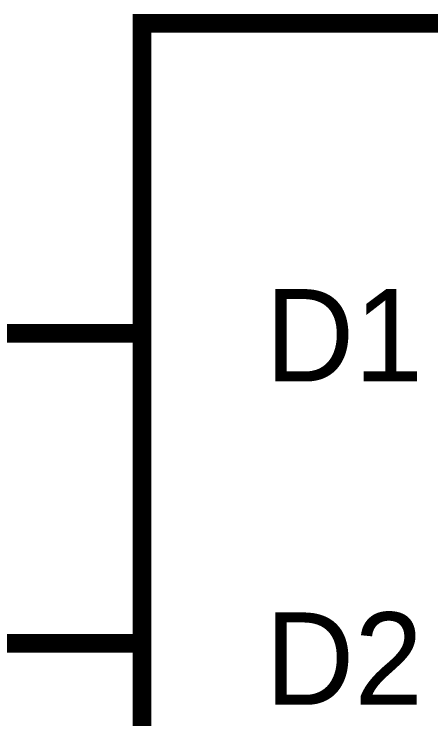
# Model space of a CAD drawing. Header units: millimetres. Extents: x 0 to 841, y 0 to 594.
# Drawn here: x 437.94 to 444.67, y 338.78 to 350.15 of the extents above; entities that cross this region are included whole.
import ezdxf

# ---------------------------------------------------------------- set-up
doc = ezdxf.new("R2010")
doc.units = ezdxf.units.MM
doc.layers.add('Sheet', color=255, linetype='Continuous')

msp = doc.modelspace()

# ---------------------------------------------------------------- linework, layer by layer
at = {"layer": 'Sheet', "const_width": 0.3}
msp.add_lwpolyline([(440.003, 350), (457.488, 350), (457.488, 309.986), (440.003, 309.986), (440.003, 350)], close=True, dxfattribs=at)
for points in [[(440.003, 344.998), (437.503, 344.998)], [(440.003, 339.997), (437.503, 339.997)]]:
    msp.add_lwpolyline(points, dxfattribs=at)

# ---------------------------------------------------------------- texts
at = {"layer": 'Sheet'}
for s, p in [('D1', (441.991, 344.222)), ('D2', (441.991, 339.003))]:
    msp.add_text(s, height=1.4912, dxfattribs=at).set_placement(p)

doc.saveas('drawing.dxf')
